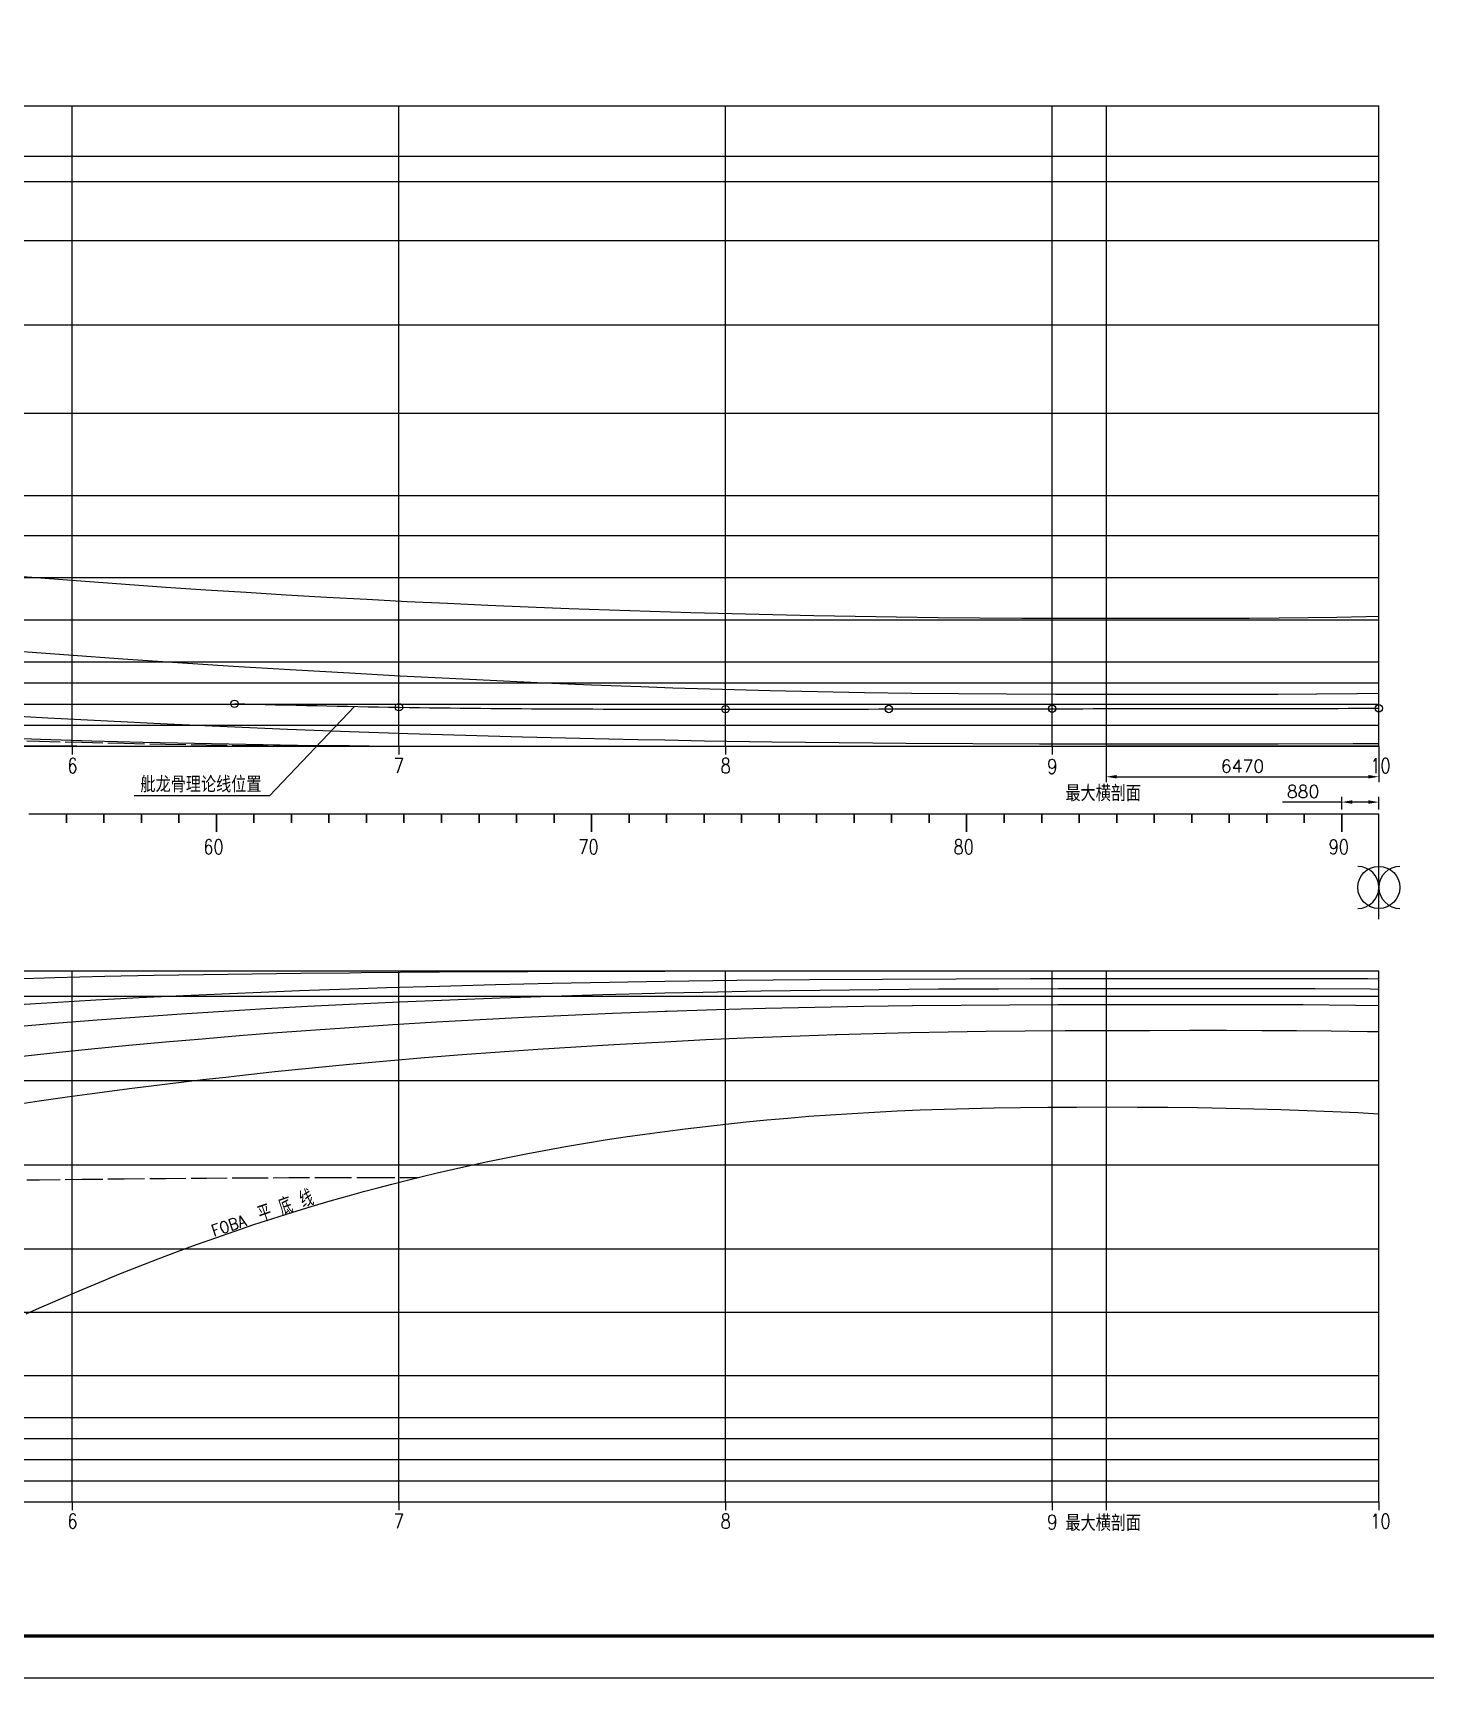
# Model space of a CAD drawing. Header units: millimetres. Extents: x 20870 to 139786, y -130946 to -46846.
# Drawn here: x 80050 to 113082, y -130946 to -91906 of the extents above; entities that cross this region are included whole.
import ezdxf
from ezdxf.enums import TextEntityAlignment as Align

# ---------------------------------------------------------------- set-up
doc = ezdxf.new("R2010")
doc.units = ezdxf.units.MM
doc.header["$LTSCALE"] = 81.4636
doc.linetypes.add('ACAD_ISO02W100', pattern=[15, 12, -3])
for name, color, linetype in [('000BASIC', 8, 'Continuous'), ('11', 7, 'Continuous'), ('13DIMENSION', 255, 'Continuous'), ('TEXTC', 120, 'Continuous')]:
    doc.layers.add(name, color=color, linetype=linetype)
doc.styles.add('HZDX', font='romans', dxfattribs={"height": 6, "bigfont": 'HZDX'})
doc.styles.add('ROMANS', font='romans.shx', dxfattribs={"width": 0.8, "bigfont": 'hzdx.shx'})
doc.styles.get("Standard").update_dxf_attribs({"font": 'romand.shx', "bigfont": 'hzdx.shx'})
doc.dimstyles.new('ISO-25', dxfattribs={"dimtxt": 300, "dimasz": 250, "dimexe": 125, "dimexo": 100, "dimgap": 100, "dimtad": 1, "dimdec": 0, "dimtxsty": 'Standard', "dimcen": 2.5, "dimadec": 0, "dimazin": 0, "dimtfac": 1, "dimtdec": 0, "dimtmove": 0, "dimatfit": 3, "dimfxl": 1, "dimarcsym": 0})

# ---------------------------------------------------------------- blocks, each defined once
blk = doc.blocks.new('*D1')
at = {"color": 0, "linetype": 'Continuous', "lineweight": -2, "ltscale": 81.4636, "transparency": 16777216}
for p, q in [((105515, -108932), (105515, -109682)), ((111985, -108932), (111985, -109682)), ((105765, -109557), (111735, -109557))]:
    blk.add_line(p, q, dxfattribs=at)
at = {"color": 0, "linetype": 'Continuous', "ltscale": 81.4636, "transparency": 16777216}
for points in [[(105765, -109515), (105765, -109598), (105515, -109557)], [(111735, -109515), (111735, -109598), (111985, -109557)]]:
    blk.add_solid(points, dxfattribs=at)
at = {"layer": 'DEFPOINTS', "color": 0, "linetype": 'Continuous', "ltscale": 81.4636, "transparency": 16777216}
for p in [(105515, -108832), (111985, -108832), (111985, -109557)]:
    blk.add_point(p, dxfattribs=at)
at = {"color": 0, "linetype": 'Continuous', "ltscale": 81.4636, "transparency": 16777216, "insert": (108750, -109307), "char_height": 300, "attachment_point": 5}
blk.add_mtext('6470', dxfattribs=at)
blk = doc.blocks.new('*D28')
at = {"color": 0, "linetype": 'Continuous', "lineweight": -2, "ltscale": 81.4636, "transparency": 16777216}
for p, q in [((111105, -110334), (111105, -110033)), ((111985, -110334), (111985, -110033)), ((111105, -110158), (109701, -110158)), ((111735, -110158), (111355, -110158))]:
    blk.add_line(p, q, dxfattribs=at)
at = {"color": 0, "linetype": 'Continuous', "ltscale": 81.4636, "transparency": 16777216}
for points in [[(111355, -110116), (111355, -110199), (111105, -110158)], [(111735, -110116), (111735, -110199), (111985, -110158)]]:
    blk.add_solid(points, dxfattribs=at)
at = {"layer": 'DEFPOINTS', "color": 0, "linetype": 'Continuous', "ltscale": 81.4636, "transparency": 16777216}
for p in [(111105, -110434), (111985, -110158), (111985, -110434)]:
    blk.add_point(p, dxfattribs=at)
at = {"color": 0, "linetype": 'Continuous', "ltscale": 81.4636, "transparency": 16777216, "insert": (110187, -109908), "char_height": 300, "attachment_point": 5}
blk.add_mtext('880', dxfattribs=at)

msp = doc.modelspace()

# ---------------------------------------------------------------- linework, layer by layer
at = {"linetype": 'Continuous', "ltscale": 81.4636}
msp.add_lwpolyline([(87683.82, -107888.71), (85660.16, -110010.45), (82456.4, -110010.45)], dxfattribs=at)
at = {"color": 6, "linetype": 'Continuous', "ltscale": 81.4636}
for centre in [(84832.98, -107824.75), (88734.78, -107907.75), (96484.78, -107952.75), (100359.78, -107949), (104234.78, -107942.75), (111984.78, -107932.75)]:
    msp.add_circle(centre, 87.55, dxfattribs=at)
msp.add_spline([(84832.98, -107824.75), (88734.78, -107907.75), (96484.78, -107952.75), (104234.78, -107942.75), (111984.78, -107932.75)], degree=3, dxfattribs=at)
at = {"layer": '000BASIC'}
msp.add_lwpolyline([(139785.94, -46846.22), (139785.94, -130946.22), (20885.94, -130946.22), (20885.94, -46846.22), (139785.94, -46846.22)], dxfattribs=at)
at = {"layer": '000BASIC', "const_width": 80}
msp.add_lwpolyline([(138785.94, -47846.22), (138785.94, -129946.22), (23385.94, -129946.22), (23385.94, -47846.22)], close=True, dxfattribs=at)
at = {"layer": '11', "color": 3, "linetype": 'Continuous', "lineweight": 20}
for p, q in [((30884.78, -93632.34), (111984.78, -93632.34)), ((80984.78, -108832.75), (80984.78, -93632.34)), ((88734.78, -108832.75), (88734.78, -93632.34)), ((96484.78, -108832.75), (96484.78, -93632.34)), ((104234.78, -108832.75), (104234.78, -93632.34)), ((104234.78, -108832.75), (104234.78, -93632.34)), ((105514.78, -93632.34), (105514.78, -108832.75)), ((111984.78, -108832.75), (111984.78, -93632.34)), ((30884.78, -94832.34), (111984.78, -94832.34)), ((30884.78, -95432.34), (111984.78, -95432.34)), ((111984.78, -108832.75), (111984.78, -96232.34)), ((30884.78, -96832.34), (111984.78, -96832.34)), ((30884.78, -98832.34), (111984.78, -98832.34)), ((30884.78, -100932.34), (111984.78, -100932.34)), ((31995.75, -102882.34), (111984.78, -102882.34)), ((38379.83, -103832.34), (111984.78, -103832.34)), ((42570.99, -104832.34), (111984.78, -104832.34)), ((38887.67, -105832.34), (111984.78, -105832.34)), ((37984.78, -106832.34), (111984.78, -106832.34)), ((40075.6, -107332.34), (111984.78, -107332.34)), ((42771.68, -107832.34), (111984.78, -107832.34)), ((46201.95, -108332.34), (111984.78, -108332.34)), ((30884.78, -108832.34), (111984.78, -108832.34)), ((80984.78, -126762.51), (80984.78, -114162.51)), ((88734.78, -126762.51), (88734.78, -114162.51)), ((96484.78, -126762.51), (96484.78, -114162.51)), ((104234.78, -126762.51), (104234.78, -114162.51)), ((105514.78, -114162.51), (105514.78, -126762.51)), ((111984.78, -126762.51), (111984.78, -114162.51)), ((30884.78, -114762.51), (111984.78, -114762.51)), ((30884.78, -116762.51), (111984.78, -116762.51)), ((30884.78, -118762.51), (111984.78, -118762.51)), ((30884.78, -120762.51), (111984.78, -120762.51)), ((30884.78, -122262.51), (111984.78, -122262.51)), ((30884.78, -123762.51), (111984.78, -123762.51)), ((30884.78, -124762.51), (111984.78, -124762.51)), ((30884.78, -125262.51), (111984.78, -125262.51)), ((30884.78, -125762.51), (111984.78, -125762.51)), ((30884.78, -126262.51), (111984.78, -126262.51)), ((30884.78, -126762.51), (111984.78, -126762.51))]:
    msp.add_line(p, q, dxfattribs=at)
at = {"layer": '11', "color": 1, "linetype": 'Continuous', "lineweight": 20}
for points in [[(79383.98, -104771.77), (80339.28, -104847.25), (81293.78, -104919.78), (82247.78, -104989.38), (83201.48, -105056.04), (84155.08, -105119.77), (85108.68, -105180.59), (86062.58, -105238.49), (87016.98, -105293.49), (87971.98, -105345.6), (88927.88, -105394.81), (89884.78, -105441.14), (90843.08, -105484.6), (91802.78, -105525.2), (92764.18, -105562.94), (93727.48, -105597.82), (94692.98, -105629.87), (95660.68, -105659.08), (96631.08, -105685.47), (97604.18, -105709.04), (98580.18, -105729.81), (99559.48, -105747.78), (100542.18, -105762.96), (101528.48, -105775.36), (102518.68, -105784.99), (103512.98, -105791.85), (104511.58, -105795.97), (105514.78, -105797.34)], [(105514.78, -105797.34), (106480.08, -105797.54), (107353.18, -105797.52), (108154.98, -105796.46), (108904.08, -105793.66), (109617.08, -105788.5), (110308.58, -105780.46), (110991.18, -105769.13), (111675.98, -105754.16), (111984.78, -105745.79)], [(79597.48, -106567.57), (80895.68, -106665.66), (82185.88, -106757.95), (83482.78, -106845.65), (84800.78, -106929.96), (86154.58, -107012.08), (87558.78, -107093.21), (88767.78, -107159.93), (89926.08, -107220.79), (91054.68, -107276.41), (92174.38, -107327.38), (93306.18, -107374.31), (94470.98, -107417.8), (95044.78, -107437.53), (95235.78, -107443.87), (96402.68, -107479.86), (97543.18, -107510.26), (98665.78, -107535.43), (99779.48, -107555.71), (100892.68, -107571.48), (102014.08, -107583.09), (103152.48, -107590.9), (104316.48, -107595.26), (105514.78, -107596.54), (106660.68, -107597.16), (107697.28, -107598.28), (108660.48, -107598.69), (109586.38, -107597.18), (110510.78, -107592.55), (111469.78, -107583.59), (111984.78, -107576.34)], [(105514.78, -107596.54), (106659.88, -107597.16), (107695.68, -107598.29), (108658.08, -107598.71), (109583.08, -107597.21), (110506.48, -107592.6), (111464.18, -107583.68), (111984.78, -107576.36)], [(79582.78, -108111.76), (80401.88, -108156.85), (81820.38, -108231.15), (83235.18, -108300.26), (84656.38, -108364.58), (86094.18, -108424.48), (87558.78, -108480.33), (88947.78, -108528.6), (90310.98, -108571.05), (91664.38, -108608.45), (93024.08, -108641.58), (94405.98, -108671.19), (95044.78, -108683.67), (95986.38, -108701.02), (97582.98, -108726.32), (99176.88, -108746.39), (100767.08, -108761.33), (102353.18, -108771.41), (103935.38, -108777.05), (105514.78, -108778.7), (105886.08, -108778.71), (107757.48, -108778.37), (109592.88, -108776.02), (111373.08, -108769.61), (111984.78, -108765.37)], [(71804.38, -108832.34), (105514.78, -108832.34), (111984.78, -108832.34)], [(72817.88, -108832.34), (105514.78, -108832.34), (111984.78, -108832.34)], [(73782.28, -108832.34), (105514.78, -108832.34), (111984.78, -108832.34)], [(74762.38, -108832.34), (105514.78, -108832.34), (111984.78, -108832.34)], [(76777.88, -108832.34), (105514.78, -108832.34), (111984.78, -108832.34)], [(79121.08, -108832.34), (80098.68, -108832.34), (81076.18, -108832.34), (82053.78, -108832.34), (83031.28, -108832.34), (84008.88, -108832.34), (84986.38, -108832.34), (85963.88, -108832.34), (86941.48, -108832.34), (87918.98, -108832.34), (88896.58, -108832.34), (89874.08, -108832.34), (90851.68, -108832.34), (91829.18, -108832.34), (92806.68, -108832.34), (93784.28, -108832.34), (94761.78, -108832.34), (95739.38, -108832.34), (96716.88, -108832.34), (97694.48, -108832.34), (98671.98, -108832.34), (99649.48, -108832.34), (100627.08, -108832.34), (101604.58, -108832.34), (102582.18, -108832.34), (103559.68, -108832.34), (104537.28, -108832.34), (105514.78, -108832.34)], [(79582.78, -108640.74), (80229.38, -108663.09), (81446.28, -108701.24), (82663.08, -108734.31), (83881.28, -108762.41), (85102.38, -108785.65), (86327.78, -108804.18), (87558.78, -108818.12), (88030.18, -108822.21), (89267.88, -108829.73), (90508.98, -108832.34), (105514.78, -108832.34), (111984.78, -108832.34)], [(79761.28, -108814.2), (81096.18, -108823.61), (82309.48, -108829.96), (83646.68, -108832.34), (105514.78, -108832.34), (111984.78, -108832.34)], [(79983.18, -108832.34), (105514.78, -108832.34), (111984.78, -108832.34)], [(105514.78, -108778.7), (105885.78, -108778.71), (107757.28, -108778.37), (109592.78, -108776.02), (111373.08, -108769.61), (111984.78, -108765.37)], [(72573.88, -114162.51), (87558.78, -114162.51), (105514.78, -114162.51), (111984.78, -114162.51)], [(72573.88, -114162.51), (87558.78, -114162.51), (105514.78, -114162.51), (111984.78, -114162.51)], [(72573.88, -114162.51), (87558.78, -114162.51), (105514.78, -114162.51), (111984.78, -114162.51)], [(72573.88, -114162.51), (87558.78, -114162.51), (105514.78, -114162.51), (111984.78, -114162.51)], [(72573.88, -114162.51), (87558.78, -114162.51), (105514.78, -114162.51), (111984.78, -114162.51)], [(72573.88, -114162.51), (87558.78, -114162.51), (105514.78, -114162.51), (111984.78, -114162.51)], [(72573.88, -114162.51), (87558.78, -114162.51), (105514.78, -114162.51), (111984.78, -114162.51)], [(72573.98, -114162.51), (87558.78, -114162.51), (105514.78, -114162.51), (111984.78, -114162.51)], [(72573.98, -114162.51), (87558.78, -114162.51), (105514.78, -114162.51), (111984.78, -114162.51)], [(79582.78, -114162.71), (80147.58, -114162.51), (82857.28, -114162.51), (87558.78, -114162.51), (89695.88, -114162.51), (105514.78, -114162.51), (111984.78, -114162.51)], [(79582.78, -114351.31), (80569.68, -114321.81), (81754.08, -114291.81), (82928.98, -114267.51), (84095.18, -114248.01), (85254.18, -114232.31), (86408.18, -114219.51), (87558.78, -114208.61), (87841.48, -114206.21), (89698.28, -114190.01), (91794.68, -114178.21), (93905.78, -114171.01), (95044.78, -114168.41), (99290.88, -114163.81), (103572.88, -114162.81), (105514.78, -114162.71), (110643.48, -114163.21), (111984.78, -114163.87)], [(79582.78, -114973.31), (80515.18, -114914.01), (81541.88, -114853.61), (82571.48, -114798.01), (83622.48, -114746.21), (84717.68, -114697.31), (85468.58, -114666.51), (86377.98, -114631.61), (87558.78, -114590.11), (88443.18, -114560.81), (89698.28, -114522.71), (91026.88, -114486.81), (92371.98, -114455.71), (93731.18, -114429.21), (95044.78, -114407.71), (96753.68, -114385.51), (98475.58, -114368.71), (100209.38, -114356.71), (101953.98, -114348.91), (103707.98, -114344.71), (105470.48, -114343.51), (105514.78, -114343.51), (106995.68, -114342.81), (108499.08, -114341.61), (110065.58, -114342.31), (111725.88, -114348.51), (111984.78, -114350.43)], [(105514.78, -114162.51), (111984.78, -114162.51)], [(105514.78, -114162.51), (111984.78, -114162.51)], [(105514.78, -114162.51), (111984.78, -114162.51)], [(105514.78, -114162.51), (111984.78, -114162.51)], [(105514.78, -114162.51), (111984.78, -114162.51)], [(105514.78, -114162.51), (111984.78, -114162.51)], [(105514.78, -114162.51), (111984.78, -114162.51)], [(105514.78, -114162.51), (111984.78, -114162.51)], [(105514.78, -114162.51), (111984.78, -114162.51)], [(105514.78, -114162.51), (111984.78, -114162.51)], [(105514.78, -114162.51), (111984.78, -114162.51)], [(105514.78, -114162.51), (111984.78, -114162.51)], [(105514.78, -114162.51), (111984.78, -114162.51)], [(105514.78, -114162.51), (111984.78, -114162.51)], [(105514.78, -114162.71), (110641.38, -114163.21), (111984.78, -114163.87)], [(105514.78, -114343.51), (106994.78, -114342.81), (108497.18, -114341.61), (110062.58, -114342.31), (111721.48, -114348.51), (111984.78, -114350.45)], [(105514.78, -114343.51), (106994.78, -114342.81), (108497.18, -114341.61), (110062.58, -114342.31), (111721.48, -114348.51), (111984.78, -114350.45)], [(79582.78, -115488.11), (80562.48, -115405.51), (81570.88, -115325.41), (82576.48, -115250.71), (83578.98, -115181.61), (84578.18, -115117.71), (85574.38, -115058.91), (86567.78, -115004.71), (87558.78, -114954.51), (88746.98, -114899.01), (89938.88, -114848.21), (91138.38, -114802.01), (92349.28, -114760.61), (93573.98, -114723.91), (94812.68, -114691.81), (95044.78, -114686.31), (95943.78, -114666.51), (97328.58, -114640.61), (98722.38, -114620.11), (100125.28, -114604.71), (101536.88, -114593.81), (102956.58, -114587.01), (104383.38, -114583.61), (105514.78, -114583.01), (106091.58, -114582.81), (106208.98, -114582.81), (107679.88, -114581.61), (109104.38, -114581.21), (110468.38, -114584.41), (111788.08, -114592.81), (111984.78, -114594.88)], [(105514.78, -114583.01), (106090.48, -114582.81), (106218.48, -114582.81), (107687.28, -114581.61), (109109.68, -114581.21), (110471.78, -114584.41), (111789.68, -114592.81), (111984.78, -114594.87)], [(79582.78, -116209.51), (80525.68, -116109.31), (81438.18, -116016.21), (82325.08, -115929.91), (83196.28, -115849.11), (84064.38, -115772.71), (85037.08, -115691.91), (85254.18, -115674.51), (85634.18, -115644.61), (86636.38, -115569.31), (87558.78, -115504.41), (88592.78, -115436.41), (89627.28, -115373.41), (90663.68, -115315.21), (91703.88, -115261.81), (92749.08, -115213.21), (93800.28, -115169.11), (94857.88, -115129.41), (95044.78, -115122.81), (95095.58, -115121.11), (96266.68, -115083.51), (97435.58, -115051.51), (98601.28, -115024.91), (99763.18, -115003.71), (100920.88, -114987.51), (102074.48, -114975.81), (103224.28, -114968.11), (104370.78, -114963.91), (105514.78, -114962.61), (106661.48, -114962.21), (107814.88, -114961.31), (108986.48, -114961.51), (110190.58, -114965.21), (111434.18, -114974.71), (111984.78, -114981.88)], [(105514.78, -114962.61), (106660.88, -114962.21), (107813.68, -114961.31), (108984.58, -114961.51), (110187.98, -114965.21), (111430.88, -114974.71), (111984.78, -114981.88)], [(79582.78, -117340.72), (80202.08, -117247.41), (80863.58, -117152.66), (81575.28, -117055.62), (82345.48, -116955.48), (83181.38, -116851.68), (84084.88, -116744.41), (84624.98, -116682.51), (84890.48, -116652.71), (85787.58, -116555.21), (86673.48, -116463.91), (87558.78, -116377.61), (88447.38, -116296.31), (89338.68, -116219.81), (90232.58, -116148.31), (91128.98, -116081.71), (92027.88, -116019.91), (92928.98, -115962.51), (93831.98, -115909.41), (94736.78, -115860.21), (95044.78, -115844.31), (96019.58, -115796.11), (96935.48, -115754.81), (97818.88, -115718.91), (98687.68, -115687.71), (99093.08, -115674.51), (99112.88, -115673.91), (99990.48, -115648.21), (100871.58, -115626.61), (101763.08, -115608.71), (102669.58, -115594.71), (103595.98, -115584.51), (104544.18, -115578.21), (105514.78, -115575.91), (106548.08, -115575.41), (107492.08, -115574.41), (108370.88, -115574.01), (109208.28, -115575.31), (110028.38, -115579.21), (110855.28, -115586.81), (111712.78, -115599.21), (111984.78, -115604.63)], [(105514.78, -115575.91), (106548.08, -115575.41), (107491.98, -115574.41), (108370.68, -115574.01), (109207.98, -115575.31), (110028.08, -115579.21), (110854.78, -115586.81), (111712.18, -115599.21), (111984.78, -115604.65)], [(79893.28, -122302.78), (80206.78, -122163.51), (80524.48, -122023.99), (80834.28, -121889.79), (81146.98, -121756.21), (81622.08, -121557), (82092.08, -121364.54), (82557.68, -121178.59), (83019.38, -120998.89), (83477.98, -120825.2), (83933.88, -120657.28), (84387.98, -120494.89), (84840.68, -120337.82), (85292.48, -120185.82), (85744.18, -120038.68), (86196.08, -119896.19), (86648.78, -119758.14), (87102.88, -119624.31), (87558.78, -119494.51), (87895.48, -119401.57), (88231.18, -119311.46), (88568.38, -119223.52), (88909.38, -119137.1), (89256.78, -119051.51), (89643.68, -118958.94), (90030.58, -118869.31), (90417.78, -118782.54), (90805.78, -118698.51), (91278.28, -118600.13), (91749.68, -118506.26), (92220.38, -118416.86), (92690.58, -118331.88), (93160.58, -118251.27), (93630.78, -118174.98), (94101.38, -118102.95), (94572.58, -118035.15), (95044.78, -117971.51), (95524.58, -117910.68), (96005.78, -117853.05), (96489.28, -117798.71), (96975.78, -117747.72), (97466.18, -117700.15), (97961.38, -117656.03), (98462.68, -117615.41), (98971.08, -117578.3), (99487.98, -117544.71), (100014.88, -117514.63), (100553.28, -117488.05), (101105.08, -117464.93), (101671.98, -117445.22), (102256.08, -117428.85), (102859.38, -117415.74), (103484.48, -117405.78), (104133.58, -117398.85), (104809.38, -117394.81), (105514.78, -117393.51)], [(105514.78, -117393.51), (106259.58, -117395.06), (106980.88, -117399.77), (107680.18, -117407.73), (108358.68, -117419.02), (109017.68, -117433.71), (109658.58, -117451.87), (110282.58, -117473.54), (110890.58, -117498.77), (111483.88, -117527.6), (111984.78, -117555.64)]]:
    msp.add_lwpolyline(points, dxfattribs=at)
at = {"layer": '11', "color": 2, "linetype": 'ACAD_ISO02W100', "lineweight": 20, "ltscale": 0.5}
for points in [[(79291.88, -108684.2), (80206.78, -108712.34), (81219.68, -108740.03), (82212.78, -108763.6), (83192.88, -108783.29), (84166.98, -108799.3), (85141.98, -108811.86), (86125.28, -108821.2), (87124.28, -108827.56), (88146.58, -108831.19), (89199.98, -108832.34)], [(79291.88, -119134.66), (80206.78, -119121.51), (81219.68, -119108.59), (82212.78, -119097.59), (83192.88, -119088.4), (84166.98, -119080.93), (85141.98, -119075.07), (86125.28, -119070.71), (87124.28, -119067.74), (88146.58, -119066.05), (89199.98, -119065.51)]]:
    msp.add_lwpolyline(points, dxfattribs=at)
at = {"layer": '11', "color": 7, "linetype": 'Continuous'}
for points in [[(105514.78, -108832.34), (111984.78, -108832.34)], [(105514.78, -108832.34), (111984.78, -108832.34)], [(105514.78, -108832.34), (111984.78, -108832.34)], [(105514.78, -108832.34), (111984.78, -108832.34)], [(105514.78, -108832.34), (111984.78, -108832.34)], [(105514.78, -108832.34), (111984.78, -108832.34)], [(105514.78, -108832.34), (111984.78, -108832.34)], [(105514.78, -108832.34), (111984.78, -108832.34)], [(79954.78, -110433.58), (80844.78, -110433.58), (80844.78, -110650.73), (80844.78, -110433.58), (81734.78, -110433.58), (81734.78, -110650.73), (81734.78, -110433.58), (82624.78, -110433.58), (82624.78, -110650.73), (82624.78, -110433.58), (83514.78, -110433.58), (83514.78, -110650.73), (83514.78, -110433.58), (84404.78, -110433.58), (84404.78, -110867.87), (84404.78, -110433.58), (85294.78, -110433.58), (85294.78, -110650.73), (85294.78, -110433.58), (86184.78, -110433.58), (86184.78, -110650.73), (86184.78, -110433.58), (87074.78, -110433.58), (87074.78, -110650.73), (87074.78, -110433.58), (87964.78, -110433.58), (87964.78, -110650.73), (87964.78, -110433.58), (88854.78, -110433.58), (88854.78, -110650.73), (88854.78, -110433.58), (89744.78, -110433.58), (89744.78, -110650.73), (89744.78, -110433.58), (90634.78, -110433.58), (90634.78, -110650.73), (90634.78, -110433.58), (91524.78, -110433.58), (91524.78, -110650.73), (91524.78, -110433.58), (92414.78, -110433.58), (92414.78, -110650.73), (92414.78, -110433.58), (93304.78, -110433.58), (93304.78, -110867.87), (93304.78, -110433.58), (94194.78, -110433.58), (94194.78, -110650.73), (94194.78, -110433.58), (95084.78, -110433.58), (95084.78, -110650.73), (95084.78, -110433.58), (95974.78, -110433.58), (95974.78, -110650.73), (95974.78, -110433.58), (96864.78, -110433.58), (96864.78, -110650.73), (96864.78, -110433.58), (97754.78, -110433.58), (97754.78, -110650.73), (97754.78, -110433.58), (98644.78, -110433.58), (98644.78, -110650.73), (98644.78, -110433.58), (99534.78, -110433.58), (99534.78, -110650.73), (99534.78, -110433.58), (100424.78, -110433.58), (100424.78, -110650.73), (100424.78, -110433.58), (101314.78, -110433.58), (101314.78, -110650.73), (101314.78, -110433.58), (102204.78, -110433.58), (102204.78, -110867.87), (102204.78, -110433.58), (103094.78, -110433.58), (103094.78, -110650.73), (103094.78, -110433.58), (103984.78, -110433.58), (103984.78, -110650.73), (103984.78, -110433.58), (104874.78, -110433.58), (104874.78, -110650.73), (104874.78, -110433.58), (105764.78, -110433.58), (105764.78, -110650.73), (105764.78, -110433.58), (106654.78, -110433.58), (106654.78, -110650.73), (106654.78, -110433.58), (107544.78, -110433.58), (107544.78, -110650.73), (107544.78, -110433.58), (108434.78, -110433.58), (108434.78, -110650.73), (108434.78, -110433.58), (109324.78, -110433.58), (109324.78, -110650.73), (109324.78, -110433.58), (110214.78, -110433.58), (110214.78, -110650.73), (110214.78, -110433.58), (111104.78, -110433.58), (111104.78, -110867.87), (111104.78, -110433.58), (111984.78, -110433.58)]]:
    msp.add_lwpolyline(points, dxfattribs=at)
at = {"layer": '11', "color": 3, "linetype": 'Continuous'}
msp.add_lwpolyline([(111984.78, -108832.34), (111484.68, -108832.34), (110489.68, -108832.34), (109494.68, -108832.34), (108499.78, -108832.34), (107504.78, -108832.34), (106509.78, -108832.34), (105514.78, -108832.34)], dxfattribs=at)
at = {"layer": '13DIMENSION'}
for p, q in [((80984.78, -108832.75), (80984.78, -109032.75)), ((88734.78, -108832.75), (88734.78, -109032.75)), ((96484.78, -108832.75), (96484.78, -109032.75)), ((104234.78, -108832.75), (104234.78, -109032.75)), ((104234.78, -108832.75), (104234.78, -109032.75)), ((105514.78, -108832.75), (105514.78, -109032.75)), ((105514.78, -108832.75), (105514.78, -109032.75)), ((111984.78, -108832.75), (111984.78, -109032.75)), ((111984.78, -112933.58), (111984.78, -110433.58)), ((80984.78, -126762.51), (80984.78, -126962.51)), ((88734.78, -126762.51), (88734.78, -126962.51)), ((96484.78, -126762.51), (96484.78, -126962.51)), ((104234.78, -126762.51), (104234.78, -126562.51)), ((104234.78, -126762.51), (104234.78, -126962.51)), ((104234.78, -126762.51), (104234.78, -126962.51)), ((105514.78, -126762.51), (105514.78, -126962.51)), ((105514.78, -126762.51), (105514.78, -126962.51)), ((111984.78, -126762.51), (111984.78, -126962.51))]:
    msp.add_line(p, q, dxfattribs=at)
at = {"layer": '13DIMENSION', "color": 4}
for p, q in [((96484.78, -108832.75), (96484.78, -108632.75)), ((80984.78, -126762.51), (80984.78, -126562.51)), ((88734.78, -126762.51), (88734.78, -126562.51)), ((96484.78, -126762.51), (96484.78, -126562.51))]:
    msp.add_line(p, q, dxfattribs=at)
at = {"layer": '13DIMENSION'}
msp.add_circle((111984.78, -112183.58), 500, dxfattribs=at)
for centre, start, end in [((111484.78, -112183.58), 270, 90), ((112484.78, -112183.58), 90, 270)]:
    msp.add_arc(centre, 500, start, end, dxfattribs=at)

# ---------------------------------------------------------------- texts
at = {"layer": '11', "color": 7}
msp.add_text('舭龙骨理论线位置', height=377.582, dxfattribs=at).set_placement((82602.5, -109739.42), align=Align.MIDDLE_LEFT)
for p in [(104548.55, -110138.31), (104548.55, -127455.42)]:
    msp.add_text('最大横剖面', height=377.582, dxfattribs=at).set_placement(p)
at = {"layer": '11', "color": 7, "width": 0.9}
msp.add_text('FOBA', height=274.125, rotation=18.289396, dxfattribs=at).set_placement((84344.17, -120470.49))
at = {"layer": '13DIMENSION', "color": 4, "style": 'ROMANS', "width": 0.8}
for s, p in [('6', (80989.78, -109294.14)), ('7', (88732.28, -109294.14)), ('8', (96487.78, -109294.14)), ('9', (104237.28, -109317.69)), ('10', (112022.78, -109294.14)), ('6', (80989.78, -127223.89)), ('7', (88732.28, -127223.89)), ('8', (96487.78, -127223.89)), ('9', (104237.28, -127247.45)), ('10', (112022.78, -127223.89))]:
    msp.add_text(s, height=350, dxfattribs=at).set_placement(p, align=Align.MIDDLE)
for s, p in [('60', (84094.2, -111397.97)), ('70', (92994.2, -111397.97)), ('80', (101894.2, -111397.97)), ('90', (110794.3, -111397.97))]:
    msp.add_text(s, height=350, dxfattribs=at).set_placement(p)
at = {"layer": 'TEXTC', "style": 'HZDX', "width": 0.8}
msp.add_text('平 底 线', height=400, rotation=19.284062, dxfattribs=at).set_placement((85407.24, -119964.93), align=Align.MIDDLE_LEFT)

# ---------------------------------------------------------------- dimensions: what is measured, and where the dimension line sits
at = {"linetype": 'Continuous', "ltscale": 81.4636}
dim = msp.add_linear_dim(base=(111984.78, -109556.64), p1=(105514.78, -108832.34), p2=(111984.78, -108832.34), dimstyle='ISO-25', dxfattribs=at)
dim.commit()
dim.dimension.update_dxf_attribs({"geometry": '*D1', "text_midpoint": (108749.78, -109306.64)})
dim = msp.add_linear_dim(base=(111984.78, -110157.67), p1=(111104.78, -110433.58), p2=(111984.78, -110433.58), dimstyle='ISO-25', dxfattribs=at)
dim.commit()
dim.dimension.update_dxf_attribs({"geometry": '*D28', "text_midpoint": (110186.94, -110157.67), "dimtype": 160})

doc.saveas('drawing.dxf')
